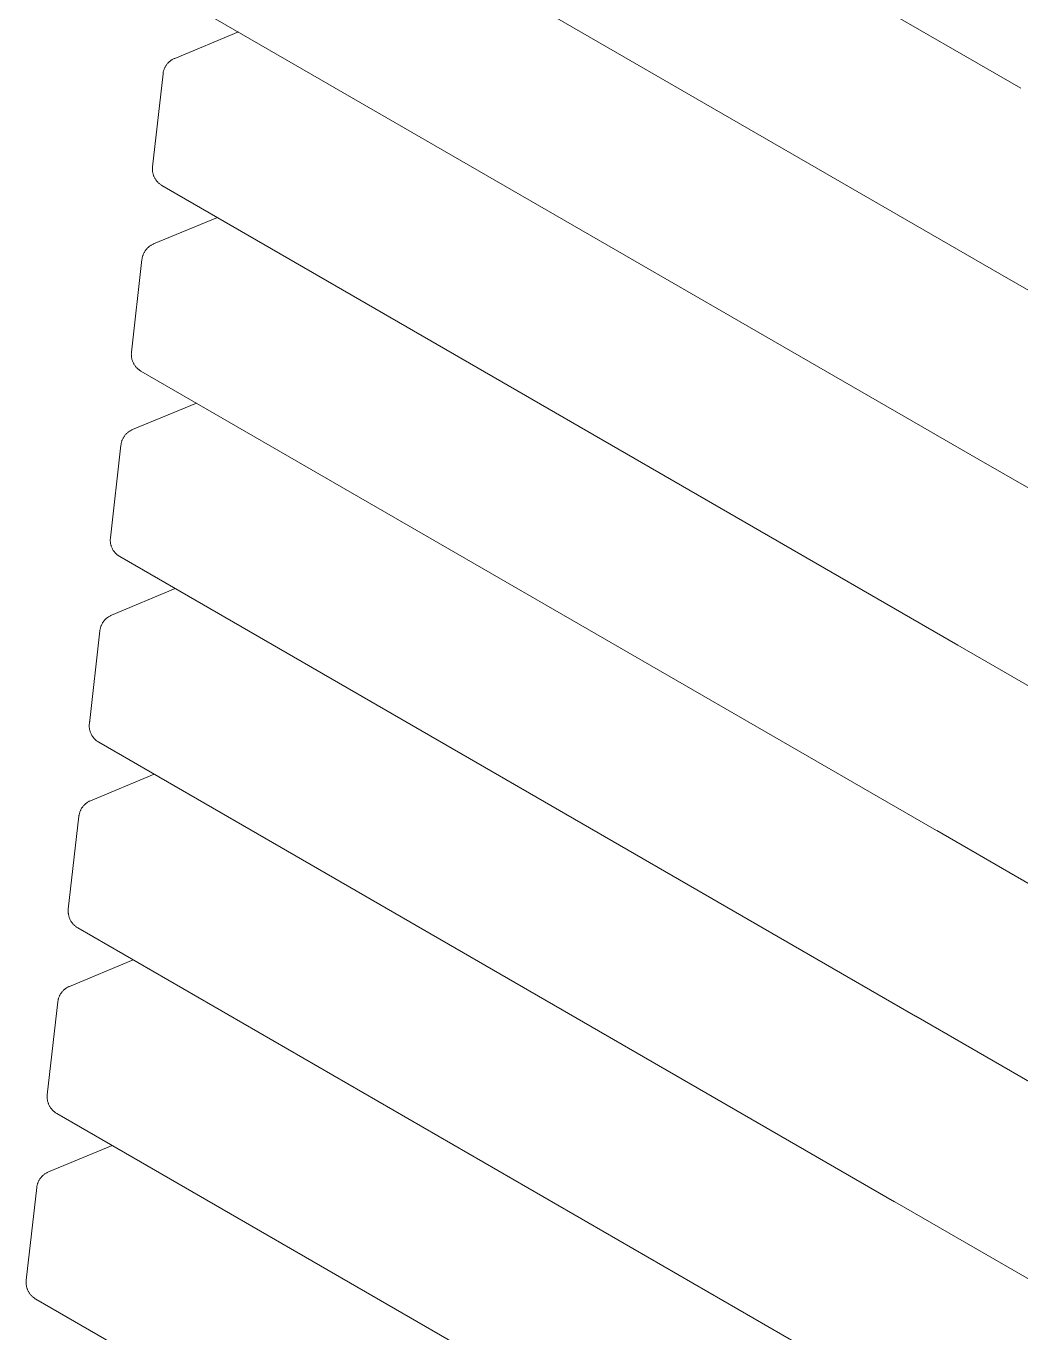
# Model space of a CAD drawing. Header units: millimetres. Extents: x -80 to 4518, y -398 to 2524.
# Drawn here: x 3931.9 to 4191.6, y 1909.4 to 2250.6 of the extents above; entities that cross this region are included whole.
import ezdxf

# ---------------------------------------------------------------- set-up
doc = ezdxf.new("R2010")
doc.units = ezdxf.units.MM
doc.layers.add('ZANO_R', color=7, linetype='Continuous', lineweight=0)

msp = doc.modelspace()

# ---------------------------------------------------------------- linework, layer by layer
at = {"layer": 'ZANO_R'}
for p, q in [((4191.63, 2234.37), (3983.83, 2354.35)), ((4186.14, 2185.92), (3978.33, 2305.89)), ((4180.64, 2137.47), (3972.84, 2257.44)), ((3970.68, 2242.16), (3987.32, 2249.08)), ((3969.23, 2241.25), (3969.36, 2241.36)), ((3969.36, 2241.36), (3969.5, 2241.47)), ((3969.5, 2241.47), (3969.63, 2241.57)), ((3969.63, 2241.57), (3969.77, 2241.67)), ((3969.77, 2241.67), (3969.92, 2241.77)), ((3969.92, 2241.77), (3970.06, 2241.85)), ((3970.06, 2241.85), (3970.21, 2241.94)), ((3970.21, 2241.94), (3970.36, 2242.02)), ((3970.36, 2242.02), (3970.52, 2242.09)), ((3970.52, 2242.09), (3970.68, 2242.16)), ((3964.88, 2213.88), (3967.63, 2238.11)), ((3967.63, 2238.11), (3967.65, 2238.28)), ((3967.65, 2238.28), (3967.68, 2238.45)), ((3967.68, 2238.45), (3967.71, 2238.61)), ((3967.71, 2238.61), (3967.75, 2238.78)), ((3967.75, 2238.78), (3967.8, 2238.95)), ((3967.8, 2238.95), (3967.85, 2239.11)), ((3967.85, 2239.11), (3967.9, 2239.27)), ((3967.9, 2239.27), (3967.97, 2239.43)), ((3967.97, 2239.43), (3968.03, 2239.59)), ((3968.03, 2239.59), (3968.11, 2239.75)), ((3968.11, 2239.75), (3968.18, 2239.9)), ((3968.18, 2239.9), (3968.27, 2240.05)), ((3968.27, 2240.05), (3968.36, 2240.2)), ((3968.36, 2240.2), (3968.45, 2240.34)), ((3968.45, 2240.34), (3968.55, 2240.48)), ((3968.55, 2240.48), (3968.65, 2240.62)), ((3968.65, 2240.62), (3968.76, 2240.75)), ((3968.76, 2240.75), (3968.87, 2240.88)), ((3968.87, 2240.88), (3968.99, 2241.01)), ((3968.99, 2241.01), (3969.11, 2241.13)), ((3969.11, 2241.13), (3969.23, 2241.25)), ((3964.85, 2213.54), (3964.86, 2213.71)), ((3964.85, 2213.37), (3964.85, 2213.54)), ((3964.85, 2213.2), (3964.85, 2213.37)), ((3964.86, 2213.03), (3964.85, 2213.2)), ((3964.86, 2213.71), (3964.88, 2213.88)), ((3964.87, 2212.86), (3964.86, 2213.03)), ((3964.89, 2212.69), (3964.87, 2212.86)), ((3964.91, 2212.52), (3964.89, 2212.69)), ((3964.94, 2212.35), (3964.91, 2212.52)), ((3964.98, 2212.19), (3964.94, 2212.35)), ((3965.02, 2212.02), (3964.98, 2212.19)), ((3965.07, 2211.86), (3965.02, 2212.02)), ((3965.12, 2211.69), (3965.07, 2211.86)), ((3965.18, 2211.53), (3965.12, 2211.69)), ((3965.24, 2211.37), (3965.18, 2211.53)), ((3965.31, 2211.22), (3965.24, 2211.37)), ((3965.38, 2211.06), (3965.31, 2211.22)), ((3965.46, 2210.91), (3965.38, 2211.06)), ((3965.55, 2210.77), (3965.46, 2210.91)), ((3965.64, 2210.62), (3965.55, 2210.77)), ((3965.73, 2210.48), (3965.64, 2210.62)), ((3965.83, 2210.34), (3965.73, 2210.48)), ((3965.93, 2210.2), (3965.83, 2210.34)), ((3966.04, 2210.07), (3965.93, 2210.2)), ((3966.16, 2209.94), (3966.04, 2210.07)), ((3966.27, 2209.82), (3966.16, 2209.94)), ((3966.39, 2209.7), (3966.27, 2209.82)), ((3966.52, 2209.59), (3966.39, 2209.7)), ((3966.65, 2209.47), (3966.52, 2209.59)), ((3966.78, 2209.37), (3966.65, 2209.47)), ((3966.92, 2209.26), (3966.78, 2209.37)), ((3967.06, 2209.17), (3966.92, 2209.26)), ((3967.2, 2209.07), (3967.06, 2209.17)), ((3967.35, 2208.99), (3967.2, 2209.07)), ((4175.15, 2089.01), (3967.35, 2208.99)), ((3965.18, 2193.71), (3981.83, 2200.63)), ((3964.72, 2193.49), (3964.87, 2193.56)), ((3964.87, 2193.56), (3965.02, 2193.64)), ((3965.02, 2193.64), (3965.18, 2193.71)), ((3962.18, 2189.99), (3962.22, 2190.16)), ((3962.22, 2190.16), (3962.26, 2190.33)), ((3962.26, 2190.33), (3962.3, 2190.49)), ((3962.3, 2190.49), (3962.35, 2190.66)), ((3962.35, 2190.66), (3962.41, 2190.82)), ((3962.41, 2190.82), (3962.47, 2190.98)), ((3962.47, 2190.98), (3962.54, 2191.14)), ((3962.54, 2191.14), (3962.61, 2191.29)), ((3962.61, 2191.29), (3962.69, 2191.45)), ((3962.69, 2191.45), (3962.77, 2191.6)), ((3962.77, 2191.6), (3962.86, 2191.74)), ((3962.86, 2191.74), (3962.96, 2191.89)), ((3962.96, 2191.89), (3963.05, 2192.03)), ((3963.05, 2192.03), (3963.16, 2192.16)), ((3963.16, 2192.16), (3963.26, 2192.3)), ((3963.26, 2192.3), (3963.38, 2192.43)), ((3963.38, 2192.43), (3963.49, 2192.55)), ((3963.49, 2192.55), (3963.61, 2192.67)), ((3963.61, 2192.67), (3963.74, 2192.79)), ((3963.74, 2192.79), (3963.87, 2192.91)), ((3963.87, 2192.91), (3964, 2193.01)), ((3964, 2193.01), (3964.14, 2193.12)), ((3964.14, 2193.12), (3964.28, 2193.22)), ((3964.28, 2193.22), (3964.42, 2193.31)), ((3964.42, 2193.31), (3964.57, 2193.4)), ((3964.57, 2193.4), (3964.72, 2193.49)), ((3959.39, 2165.43), (3962.13, 2189.65)), ((3962.13, 2189.65), (3962.15, 2189.82)), ((3962.15, 2189.82), (3962.18, 2189.99)), ((4393.98, 2065.92), (4186.16, 2185.91)), ((3959.35, 2164.92), (3959.36, 2165.09)), ((3959.36, 2164.75), (3959.35, 2164.92)), ((3959.36, 2165.09), (3959.37, 2165.26)), ((3959.36, 2164.57), (3959.36, 2164.75)), ((3959.37, 2164.4), (3959.36, 2164.57)), ((3959.37, 2165.26), (3959.39, 2165.43)), ((3959.39, 2164.24), (3959.37, 2164.4)), ((3959.42, 2164.07), (3959.39, 2164.24)), ((3959.45, 2163.9), (3959.42, 2164.07)), ((3959.48, 2163.73), (3959.45, 2163.9)), ((3959.53, 2163.57), (3959.48, 2163.73)), ((3959.57, 2163.4), (3959.53, 2163.57)), ((3959.62, 2163.24), (3959.57, 2163.4)), ((3959.68, 2163.08), (3959.62, 2163.24)), ((3959.75, 2162.92), (3959.68, 2163.08)), ((3959.82, 2162.77), (3959.75, 2162.92)), ((3959.89, 2162.61), (3959.82, 2162.77)), ((3959.97, 2162.46), (3959.89, 2162.61)), ((3960.05, 2162.31), (3959.97, 2162.46)), ((3960.14, 2162.17), (3960.05, 2162.31)), ((3960.24, 2162.03), (3960.14, 2162.17)), ((3960.34, 2161.89), (3960.24, 2162.03)), ((3960.44, 2161.75), (3960.34, 2161.89)), ((3960.55, 2161.62), (3960.44, 2161.75)), ((3960.66, 2161.49), (3960.55, 2161.62)), ((3960.78, 2161.37), (3960.66, 2161.49)), ((3960.9, 2161.25), (3960.78, 2161.37)), ((3961.03, 2161.13), (3960.9, 2161.25)), ((3961.16, 2161.02), (3961.03, 2161.13)), ((3961.29, 2160.91), (3961.16, 2161.02)), ((3961.42, 2160.81), (3961.29, 2160.91)), ((3961.56, 2160.71), (3961.42, 2160.81)), ((3961.71, 2160.62), (3961.56, 2160.71)), ((3961.85, 2160.53), (3961.71, 2160.62)), ((4169.65, 2040.56), (3961.85, 2160.53)), ((3959.69, 2145.25), (3976.34, 2152.17)), ((3956.92, 2142.37), (3956.98, 2142.53)), ((3956.98, 2142.53), (3957.05, 2142.68)), ((3957.05, 2142.68), (3957.12, 2142.84)), ((3957.12, 2142.84), (3957.2, 2142.99)), ((3957.2, 2142.99), (3957.28, 2143.14)), ((3957.28, 2143.14), (3957.37, 2143.29)), ((3957.37, 2143.29), (3957.46, 2143.43)), ((3957.46, 2143.43), (3957.56, 2143.57)), ((3957.56, 2143.57), (3957.66, 2143.71)), ((3957.66, 2143.71), (3957.77, 2143.84)), ((3957.77, 2143.84), (3957.88, 2143.97)), ((3957.88, 2143.97), (3958, 2144.1)), ((3958, 2144.1), (3958.12, 2144.22)), ((3958.12, 2144.22), (3958.25, 2144.34)), ((3958.25, 2144.34), (3958.38, 2144.45)), ((3958.38, 2144.45), (3958.51, 2144.56)), ((3958.51, 2144.56), (3958.64, 2144.66)), ((3958.64, 2144.66), (3958.78, 2144.76)), ((3958.78, 2144.76), (3958.93, 2144.86)), ((3958.93, 2144.86), (3959.07, 2144.95)), ((3959.07, 2144.95), (3959.22, 2145.03)), ((3959.22, 2145.03), (3959.38, 2145.11)), ((3959.38, 2145.11), (3959.53, 2145.19)), ((3959.53, 2145.19), (3959.69, 2145.25)), ((3953.89, 2116.97), (3956.64, 2141.2)), ((3956.64, 2141.2), (3956.66, 2141.37)), ((3956.66, 2141.37), (3956.69, 2141.54)), ((3956.69, 2141.54), (3956.72, 2141.71)), ((3956.72, 2141.71), (3956.76, 2141.87)), ((3956.76, 2141.87), (3956.81, 2142.04)), ((3956.81, 2142.04), (3956.86, 2142.2)), ((3956.86, 2142.2), (3956.92, 2142.37)), ((4388.49, 2017.46), (4180.67, 2137.45)), ((3953.86, 2116.46), (3953.87, 2116.63)), ((3953.86, 2116.29), (3953.86, 2116.46)), ((3953.87, 2116.12), (3953.86, 2116.29)), ((3953.87, 2116.63), (3953.88, 2116.8)), ((3953.88, 2115.95), (3953.87, 2116.12)), ((3953.88, 2116.8), (3953.89, 2116.97)), ((3953.9, 2115.78), (3953.88, 2115.95)), ((3953.92, 2115.61), (3953.9, 2115.78)), ((3953.95, 2115.45), (3953.92, 2115.61)), ((3953.99, 2115.28), (3953.95, 2115.45)), ((3954.03, 2115.11), (3953.99, 2115.28)), ((3954.08, 2114.95), (3954.03, 2115.11)), ((3954.13, 2114.79), (3954.08, 2114.95)), ((3954.19, 2114.63), (3954.13, 2114.79)), ((3954.25, 2114.47), (3954.19, 2114.63)), ((3954.32, 2114.31), (3954.25, 2114.47)), ((3954.4, 2114.16), (3954.32, 2114.31)), ((3954.48, 2114.01), (3954.4, 2114.16)), ((3954.56, 2113.86), (3954.48, 2114.01)), ((3954.65, 2113.71), (3954.56, 2113.86)), ((3954.74, 2113.57), (3954.65, 2113.71)), ((3954.84, 2113.43), (3954.74, 2113.57)), ((3954.95, 2113.3), (3954.84, 2113.43)), ((3955.06, 2113.17), (3954.95, 2113.3)), ((3955.17, 2113.04), (3955.06, 2113.17)), ((3955.29, 2112.91), (3955.17, 2113.04)), ((3955.41, 2112.79), (3955.29, 2112.91)), ((3955.53, 2112.68), (3955.41, 2112.79)), ((3955.66, 2112.57), (3955.53, 2112.68)), ((3955.79, 2112.46), (3955.66, 2112.57)), ((3955.93, 2112.36), (3955.79, 2112.46)), ((3956.07, 2112.26), (3955.93, 2112.36)), ((3956.21, 2112.17), (3956.07, 2112.26)), ((3956.36, 2112.08), (3956.21, 2112.17)), ((4164.16, 1992.11), (3956.36, 2112.08)), ((3954.19, 2096.8), (3970.84, 2103.72)), ((3951.7, 2094.54), (3951.79, 2094.69)), ((3951.79, 2094.69), (3951.87, 2094.84)), ((3951.87, 2094.84), (3951.97, 2094.98)), ((3951.97, 2094.98), (3952.07, 2095.12)), ((3952.07, 2095.12), (3952.17, 2095.26)), ((3952.17, 2095.26), (3952.28, 2095.39)), ((3952.28, 2095.39), (3952.39, 2095.52)), ((3952.39, 2095.52), (3952.51, 2095.65)), ((3952.51, 2095.65), (3952.63, 2095.77)), ((3952.63, 2095.77), (3952.75, 2095.89)), ((3952.75, 2095.89), (3952.88, 2096)), ((3952.88, 2096), (3953.01, 2096.11)), ((3953.01, 2096.11), (3953.15, 2096.21)), ((3953.15, 2096.21), (3953.29, 2096.31)), ((3953.29, 2096.31), (3953.43, 2096.4)), ((3953.43, 2096.4), (3953.58, 2096.49)), ((3953.58, 2096.49), (3953.73, 2096.58)), ((3953.73, 2096.58), (3953.88, 2096.66)), ((3953.88, 2096.66), (3954.04, 2096.73)), ((3954.04, 2096.73), (3954.19, 2096.8)), ((3948.4, 2068.52), (3951.15, 2092.75)), ((3951.15, 2092.75), (3951.17, 2092.92)), ((3951.17, 2092.92), (3951.2, 2093.09)), ((3951.2, 2093.09), (3951.23, 2093.25)), ((3951.23, 2093.25), (3951.27, 2093.42)), ((3951.27, 2093.42), (3951.31, 2093.59)), ((3951.31, 2093.59), (3951.37, 2093.75)), ((3951.37, 2093.75), (3951.42, 2093.91)), ((3951.42, 2093.91), (3951.48, 2094.07)), ((3951.48, 2094.07), (3951.55, 2094.23)), ((3951.55, 2094.23), (3951.62, 2094.39)), ((3951.62, 2094.39), (3951.7, 2094.54)), ((4383, 1969.01), (4175.17, 2089)), ((3948.37, 2068.18), (3948.38, 2068.35)), ((3948.37, 2068.18), (3948.38, 2068.35)), ((3948.37, 2068.01), (3948.37, 2068.18)), ((3948.37, 2068.01), (3948.37, 2068.18)), ((3948.37, 2067.84), (3948.37, 2068.01)), ((3948.37, 2067.84), (3948.37, 2068.01)), ((3948.37, 2067.67), (3948.37, 2067.84)), ((3948.37, 2067.67), (3948.37, 2067.84)), ((3948.39, 2067.5), (3948.37, 2067.67)), ((3948.39, 2067.5), (3948.37, 2067.67)), ((3948.38, 2068.35), (3948.4, 2068.52)), ((3948.38, 2068.35), (3948.4, 2068.52)), ((3948.41, 2067.33), (3948.39, 2067.5)), ((3948.41, 2067.33), (3948.39, 2067.5)), ((3948.4, 2068.52), (3948.46, 2069.05)), ((3948.43, 2067.16), (3948.41, 2067.33)), ((3948.43, 2067.16), (3948.41, 2067.33)), ((3948.46, 2066.99), (3948.43, 2067.16)), ((3948.46, 2066.99), (3948.43, 2067.16)), ((3948.5, 2066.82), (3948.46, 2066.99)), ((3948.5, 2066.82), (3948.46, 2066.99)), ((3948.54, 2066.66), (3948.5, 2066.82)), ((3948.54, 2066.66), (3948.5, 2066.82)), ((3948.58, 2066.5), (3948.54, 2066.66)), ((3948.58, 2066.5), (3948.54, 2066.66)), ((3948.64, 2066.33), (3948.58, 2066.5)), ((3948.64, 2066.33), (3948.58, 2066.5)), ((3948.7, 2066.17), (3948.64, 2066.33)), ((3948.7, 2066.17), (3948.64, 2066.33)), ((3948.76, 2066.01), (3948.7, 2066.17)), ((3948.76, 2066.01), (3948.7, 2066.17)), ((3948.83, 2065.86), (3948.76, 2066.01)), ((3948.83, 2065.86), (3948.76, 2066.01)), ((3948.9, 2065.7), (3948.83, 2065.86)), ((3948.9, 2065.7), (3948.83, 2065.86)), ((3948.98, 2065.55), (3948.9, 2065.7)), ((3948.98, 2065.55), (3948.9, 2065.7)), ((3949.07, 2065.41), (3948.98, 2065.55)), ((3949.07, 2065.41), (3948.98, 2065.55)), ((3949.16, 2065.26), (3949.07, 2065.41)), ((3949.16, 2065.26), (3949.07, 2065.41)), ((3949.25, 2065.12), (3949.16, 2065.26)), ((3949.25, 2065.12), (3949.16, 2065.26)), ((3949.35, 2064.98), (3949.25, 2065.12)), ((3949.35, 2064.98), (3949.25, 2065.12)), ((3949.45, 2064.84), (3949.35, 2064.98)), ((3949.45, 2064.84), (3949.35, 2064.98)), ((3949.56, 2064.71), (3949.45, 2064.84)), ((3949.56, 2064.71), (3949.45, 2064.84)), ((3949.67, 2064.58), (3949.56, 2064.71)), ((3949.67, 2064.58), (3949.56, 2064.71)), ((3949.79, 2064.46), (3949.67, 2064.58)), ((3949.79, 2064.46), (3949.67, 2064.58)), ((3949.91, 2064.34), (3949.79, 2064.46)), ((3949.91, 2064.34), (3949.79, 2064.46)), ((3950.04, 2064.23), (3949.91, 2064.34)), ((3950.04, 2064.23), (3949.91, 2064.34)), ((3950.17, 2064.11), (3950.04, 2064.23)), ((3950.17, 2064.11), (3950.04, 2064.23)), ((3950.3, 2064.01), (3950.17, 2064.11)), ((3950.3, 2064.01), (3950.17, 2064.11)), ((3950.44, 2063.9), (3950.3, 2064.01)), ((3950.44, 2063.9), (3950.3, 2064.01)), ((3950.58, 2063.81), (3950.44, 2063.9)), ((3950.58, 2063.81), (3950.44, 2063.9)), ((3950.72, 2063.71), (3950.58, 2063.81)), ((3950.72, 2063.71), (3950.58, 2063.81)), ((3950.87, 2063.63), (3950.72, 2063.71)), ((3950.87, 2063.63), (3950.72, 2063.71)), ((4158.67, 1943.65), (3950.87, 2063.63)), ((3948.7, 2048.35), (3965.35, 2055.27)), ((3946.68, 2046.8), (3946.78, 2046.94)), ((3946.78, 2046.94), (3946.9, 2047.07)), ((3946.9, 2047.07), (3947.01, 2047.19)), ((3947.01, 2047.19), (3947.13, 2047.31)), ((3947.13, 2047.31), (3947.26, 2047.43)), ((3947.26, 2047.43), (3947.39, 2047.55)), ((3947.39, 2047.55), (3947.52, 2047.65)), ((3947.52, 2047.65), (3947.66, 2047.76)), ((3947.66, 2047.76), (3947.8, 2047.86)), ((3947.8, 2047.86), (3947.94, 2047.95)), ((3947.94, 2047.95), (3948.09, 2048.04)), ((3948.09, 2048.04), (3948.24, 2048.13)), ((3948.24, 2048.13), (3948.39, 2048.2)), ((3948.39, 2048.2), (3948.54, 2048.28)), ((3948.54, 2048.28), (3948.7, 2048.35)), ((3942.9, 2020.07), (3945.65, 2044.29)), ((3945.65, 2044.29), (3945.67, 2044.46)), ((3945.67, 2044.46), (3945.7, 2044.63)), ((3945.7, 2044.63), (3945.74, 2044.8)), ((3945.74, 2044.8), (3945.78, 2044.97)), ((3945.78, 2044.97), (3945.82, 2045.13)), ((3945.82, 2045.13), (3945.87, 2045.3)), ((3945.87, 2045.3), (3945.93, 2045.46)), ((3945.93, 2045.46), (3945.99, 2045.62)), ((3945.99, 2045.62), (3946.06, 2045.78)), ((3946.06, 2045.78), (3946.13, 2045.93)), ((3946.13, 2045.93), (3946.21, 2046.08)), ((3946.21, 2046.08), (3946.29, 2046.23)), ((3946.29, 2046.23), (3946.38, 2046.38)), ((3946.38, 2046.38), (3946.47, 2046.53)), ((3946.47, 2046.53), (3946.57, 2046.67)), ((3946.57, 2046.67), (3946.68, 2046.8)), ((4377.5, 1920.56), (4169.68, 2040.55)), ((3942.87, 2019.56), (3942.88, 2019.73)), ((3942.88, 2019.73), (3942.89, 2019.9)), ((3942.89, 2019.9), (3942.9, 2020.07)), ((3942.87, 2019.39), (3942.87, 2019.56)), ((3942.88, 2019.21), (3942.87, 2019.39)), ((3942.89, 2019.04), (3942.88, 2019.21)), ((3942.91, 2018.88), (3942.89, 2019.04)), ((3942.94, 2018.71), (3942.91, 2018.88)), ((3942.97, 2018.54), (3942.94, 2018.71)), ((3943, 2018.37), (3942.97, 2018.54)), ((3943.04, 2018.21), (3943, 2018.37)), ((3943.09, 2018.04), (3943.04, 2018.21)), ((3943.14, 2017.88), (3943.09, 2018.04)), ((3943.2, 2017.72), (3943.14, 2017.88)), ((3943.27, 2017.56), (3943.2, 2017.72)), ((3943.33, 2017.41), (3943.27, 2017.56)), ((3943.41, 2017.25), (3943.33, 2017.41)), ((3943.49, 2017.1), (3943.41, 2017.25)), ((3943.57, 2016.95), (3943.49, 2017.1)), ((3943.66, 2016.81), (3943.57, 2016.95)), ((3943.76, 2016.66), (3943.66, 2016.81)), ((3943.86, 2016.53), (3943.76, 2016.66)), ((3943.96, 2016.39), (3943.86, 2016.53)), ((3944.07, 2016.26), (3943.96, 2016.39)), ((3944.18, 2016.13), (3944.07, 2016.26)), ((3944.3, 2016.01), (3944.18, 2016.13)), ((3944.42, 2015.89), (3944.3, 2016.01)), ((3944.54, 2015.77), (3944.42, 2015.89)), ((3944.67, 2015.66), (3944.54, 2015.77)), ((3944.81, 2015.55), (3944.67, 2015.66)), ((3944.94, 2015.45), (3944.81, 2015.55)), ((3945.08, 2015.35), (3944.94, 2015.45)), ((3945.23, 2015.26), (3945.08, 2015.35)), ((3945.37, 2015.17), (3945.23, 2015.26)), ((4153.17, 1895.2), (3945.37, 2015.17)), ((3943.21, 1999.89), (3959.85, 2006.81)), ((3941.89, 1999.09), (3942.03, 1999.2)), ((3942.03, 1999.2), (3942.16, 1999.3)), ((3942.16, 1999.3), (3942.3, 1999.4)), ((3942.3, 1999.4), (3942.45, 1999.5)), ((3942.45, 1999.5), (3942.59, 1999.59)), ((3942.59, 1999.59), (3942.74, 1999.67)), ((3942.74, 1999.67), (3942.9, 1999.75)), ((3942.9, 1999.75), (3943.05, 1999.83)), ((3943.05, 1999.83), (3943.21, 1999.89)), ((3937.41, 1971.61), (3940.16, 1995.84)), ((3940.16, 1995.84), (3940.18, 1996.01)), ((3940.18, 1996.01), (3940.21, 1996.18)), ((3940.21, 1996.18), (3940.24, 1996.35)), ((3940.24, 1996.35), (3940.28, 1996.51)), ((3940.28, 1996.51), (3940.33, 1996.68)), ((3940.33, 1996.68), (3940.38, 1996.84)), ((3940.38, 1996.84), (3940.43, 1997.01)), ((3940.43, 1997.01), (3940.5, 1997.17)), ((3940.5, 1997.17), (3940.56, 1997.32)), ((3940.56, 1997.32), (3940.64, 1997.48)), ((3940.64, 1997.48), (3940.72, 1997.63)), ((3940.72, 1997.63), (3940.8, 1997.78)), ((3940.8, 1997.78), (3940.89, 1997.93)), ((3940.89, 1997.93), (3940.98, 1998.07)), ((3940.98, 1998.07), (3941.08, 1998.21)), ((3941.08, 1998.21), (3941.18, 1998.35)), ((3941.18, 1998.35), (3941.29, 1998.48)), ((3941.29, 1998.48), (3941.4, 1998.61)), ((3941.4, 1998.61), (3941.52, 1998.74)), ((3941.52, 1998.74), (3941.64, 1998.86)), ((3941.64, 1998.86), (3941.77, 1998.98)), ((3941.77, 1998.98), (3941.89, 1999.09)), ((4372.01, 1872.1), (4164.19, 1992.09)), ((3937.38, 1971.27), (3937.39, 1971.44)), ((3937.38, 1971.1), (3937.38, 1971.27)), ((3937.38, 1970.93), (3937.38, 1971.1)), ((3937.39, 1970.76), (3937.38, 1970.93)), ((3937.39, 1971.44), (3937.41, 1971.61)), ((3937.4, 1970.59), (3937.39, 1970.76)), ((3937.42, 1970.42), (3937.4, 1970.59)), ((3937.44, 1970.25), (3937.42, 1970.42)), ((3937.47, 1970.08), (3937.44, 1970.25)), ((3937.51, 1969.92), (3937.47, 1970.08)), ((3937.55, 1969.75), (3937.51, 1969.92)), ((3937.6, 1969.59), (3937.55, 1969.75)), ((3937.65, 1969.43), (3937.6, 1969.59)), ((3937.71, 1969.27), (3937.65, 1969.43)), ((3937.77, 1969.11), (3937.71, 1969.27)), ((3937.84, 1968.95), (3937.77, 1969.11)), ((3937.92, 1968.8), (3937.84, 1968.95)), ((3937.99, 1968.65), (3937.92, 1968.8)), ((3938.08, 1968.5), (3937.99, 1968.65)), ((3938.17, 1968.35), (3938.08, 1968.5)), ((3938.26, 1968.21), (3938.17, 1968.35)), ((3938.36, 1968.07), (3938.26, 1968.21)), ((3938.47, 1967.94), (3938.36, 1968.07)), ((3938.57, 1967.81), (3938.47, 1967.94)), ((3938.69, 1967.68), (3938.57, 1967.81)), ((3938.8, 1967.55), (3938.69, 1967.68)), ((3938.93, 1967.43), (3938.8, 1967.55)), ((3939.05, 1967.32), (3938.93, 1967.43)), ((3939.18, 1967.21), (3939.05, 1967.32)), ((3939.31, 1967.1), (3939.18, 1967.21)), ((3939.45, 1967), (3939.31, 1967.1)), ((3939.59, 1966.9), (3939.45, 1967)), ((3939.73, 1966.81), (3939.59, 1966.9)), ((3939.88, 1966.72), (3939.73, 1966.81)), ((4147.68, 1846.75), (3939.88, 1966.72)), ((3937.71, 1951.44), (3954.36, 1958.36)), ((3937.4, 1951.3), (3937.56, 1951.37)), ((3937.56, 1951.37), (3937.71, 1951.44)), ((3934.75, 1947.89), (3934.79, 1948.06)), ((3934.79, 1948.06), (3934.83, 1948.23)), ((3934.83, 1948.23), (3934.88, 1948.39)), ((3934.88, 1948.39), (3934.94, 1948.55)), ((3934.94, 1948.55), (3935, 1948.71)), ((3935, 1948.71), (3935.07, 1948.87)), ((3935.07, 1948.87), (3935.14, 1949.03)), ((3935.14, 1949.03), (3935.22, 1949.18)), ((3935.22, 1949.18), (3935.31, 1949.33)), ((3935.31, 1949.33), (3935.39, 1949.48)), ((3935.39, 1949.48), (3935.49, 1949.62)), ((3935.49, 1949.62), (3935.59, 1949.76)), ((3935.59, 1949.76), (3935.69, 1949.9)), ((3935.69, 1949.9), (3935.8, 1950.03)), ((3935.8, 1950.03), (3935.91, 1950.16)), ((3935.91, 1950.16), (3936.03, 1950.29)), ((3936.03, 1950.29), (3936.15, 1950.41)), ((3936.15, 1950.41), (3936.27, 1950.53)), ((3936.27, 1950.53), (3936.4, 1950.64)), ((3936.4, 1950.64), (3936.53, 1950.75)), ((3936.53, 1950.75), (3936.67, 1950.85)), ((3936.67, 1950.85), (3936.81, 1950.95)), ((3936.81, 1950.95), (3936.95, 1951.04)), ((3936.95, 1951.04), (3937.1, 1951.13)), ((3937.1, 1951.13), (3937.25, 1951.22)), ((3937.25, 1951.22), (3937.4, 1951.3)), ((3931.92, 1923.16), (3934.66, 1947.39)), ((3934.66, 1947.39), (3934.69, 1947.56)), ((3934.69, 1947.56), (3934.71, 1947.73)), ((3934.71, 1947.73), (3934.75, 1947.89)), ((4315.38, 1853.17), (4158.69, 1943.64)), ((3931.89, 1922.82), (3931.9, 1922.99)), ((3931.89, 1922.65), (3931.89, 1922.82)), ((3931.89, 1922.48), (3931.89, 1922.65)), ((3931.89, 1922.31), (3931.89, 1922.48)), ((3931.91, 1922.14), (3931.89, 1922.31)), ((3931.9, 1922.99), (3931.92, 1923.16)), ((3931.93, 1921.97), (3931.91, 1922.14)), ((3931.95, 1921.8), (3931.93, 1921.97)), ((3931.98, 1921.63), (3931.95, 1921.8)), ((3932.02, 1921.46), (3931.98, 1921.63)), ((3932.06, 1921.3), (3932.02, 1921.46)), ((3932.1, 1921.14), (3932.06, 1921.3)), ((3932.16, 1920.97), (3932.1, 1921.14)), ((3932.21, 1920.81), (3932.16, 1920.97)), ((3932.28, 1920.65), (3932.21, 1920.81)), ((3932.35, 1920.5), (3932.28, 1920.65)), ((3932.42, 1920.34), (3932.35, 1920.5)), ((3932.5, 1920.19), (3932.42, 1920.34)), ((3932.59, 1920.05), (3932.5, 1920.19)), ((3932.67, 1919.9), (3932.59, 1920.05)), ((3932.77, 1919.76), (3932.67, 1919.9)), ((3932.87, 1919.62), (3932.77, 1919.76)), ((3932.97, 1919.48), (3932.87, 1919.62)), ((3933.08, 1919.35), (3932.97, 1919.48)), ((3933.19, 1919.22), (3933.08, 1919.35)), ((3933.31, 1919.1), (3933.19, 1919.22)), ((3933.43, 1918.98), (3933.31, 1919.1)), ((3933.56, 1918.86), (3933.43, 1918.98)), ((3933.69, 1918.75), (3933.56, 1918.86)), ((3933.82, 1918.65), (3933.69, 1918.75)), ((3933.96, 1918.54), (3933.82, 1918.65)), ((3934.1, 1918.45), (3933.96, 1918.54)), ((3934.24, 1918.35), (3934.1, 1918.45)), ((3934.39, 1918.27), (3934.24, 1918.35)), ((4142.19, 1798.29), (3934.39, 1918.27))]:
    msp.add_line(p, q, dxfattribs=at)

doc.saveas('drawing.dxf')
